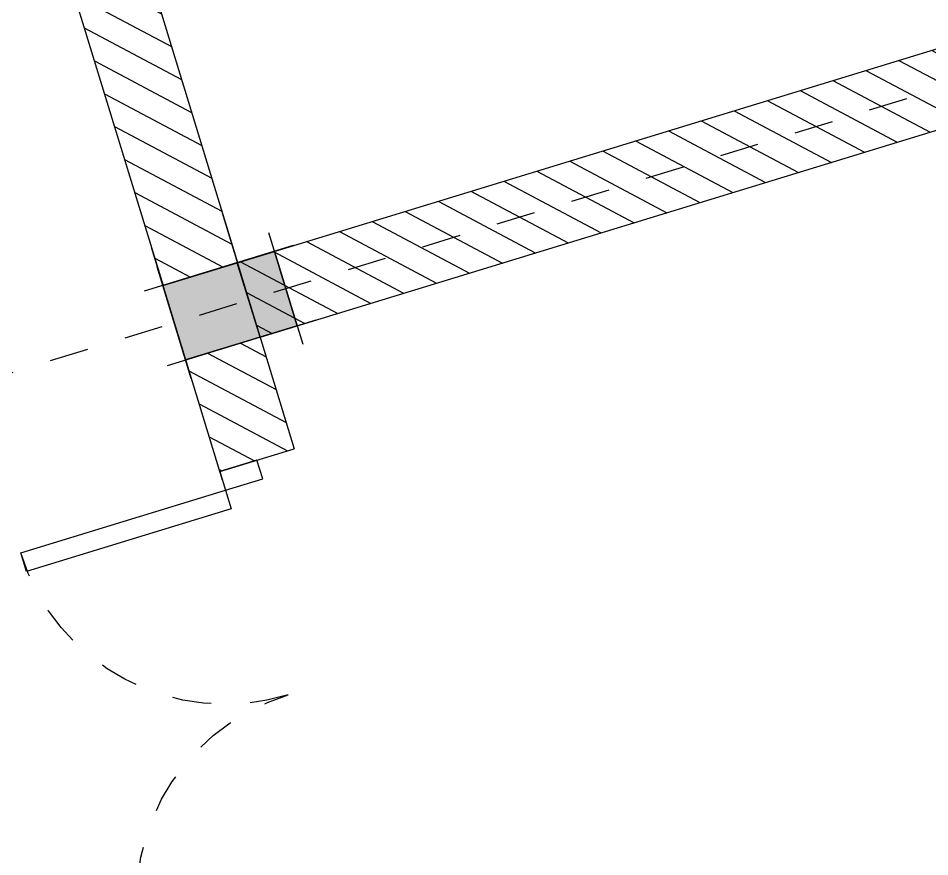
# Model space of a CAD drawing. Header units: inches. Extents: x 543393 to 2689207, y 1841861 to 9121372.
# Drawn here: x 547517.117 to 547519.459, y 1841964.292 to 1841966.445 of the extents above; entities that cross this region are included whole.
import ezdxf

# ---------------------------------------------------------------- set-up
doc = ezdxf.new("R2010")
doc.units = ezdxf.units.IN
doc.header["$MEASUREMENT"] = 0
doc.linetypes.add('02 Xref HH1 MBXD$0$HIDDEN', pattern=[0.375, 0.25, -0.125])
doc.linetypes.add('ACAD_ISO04W100', pattern=[30, 24, -3, 0, -3])
for name, color, linetype in [('02 Xref HH1 MBXD$0$0.0', 4, 'Continuous'), ('02 Xref HH1 MBXD$0$02', 8, 'Continuous'), ('02 Xref HH1 NDK$0$Nha_cot', 5, 'Continuous'), ('CENTER', 8, 'ACAD_ISO04W100')]:
    doc.layers.add(name, color=color, linetype=linetype)
doc.layers.add('02 Xref HH1 NDK$0$00', color=11, linetype='Continuous', lineweight=25)
doc.layers.add('Kich thuoc', color=8, linetype='Continuous', lineweight=18)

# ---------------------------------------------------------------- blocks, each defined once
blk = doc.blocks.new('02 Xref HH1 MBXD$0$XRF-HH1-NDK$0$A$C36057a99')
h = blk.add_hatch(color=256)
h.dxf.hatch_style = 1
h.paths.add_polyline_path([(-100, 0), (100, 0), (100, 300), (-100, 300)])
blk.add_lwpolyline([(-100, 0), (100, 0), (100, 300), (-100, 300)], close=True)
blk = doc.blocks.new('02 Xref HH1 MBXD$0$CD-1200')
at = {"color": 3}
for points in [[(0, -100), (50, -100), (50, 0), (0, 0)], [(1200, -100.0000000000009), (1150, -100.0000000000009), (1150, -9.094947017729282e-13), (1200, -9.094947017729282e-13)]]:
    blk.add_lwpolyline(points, close=True, dxfattribs=at)
at = {"color": 8}
for points in [[(100, -650), (50, -650), (50, -100), (100, -100)], [(1100, -650), (1150, -650), (1150, -100), (1100, -100)]]:
    blk.add_lwpolyline(points, close=True, dxfattribs=at)
at = {"color": 8, "linetype": '02 Xref HH1 MBXD$0$HIDDEN'}
for centre, start, end in [((50, -100), 270, 0), ((1150, -100), 180, 270)]:
    blk.add_arc(centre, 550, start, end, dxfattribs=at)
blk = doc.blocks.new('02 Xref HH1 NDK$0$333')
at = {"layer": '02 Xref HH1 NDK$0$Nha_cot'}
h = blk.add_hatch(color=256, dxfattribs=at)
h.paths.add_polyline_path([(-99.99999999998545, 99.99999999999818), (-99.99999999998545, 0), (100.0000000000146, 0), (100.0000000000146, 99.99999999999818)])
h.paths.add_polyline_path([(100.0000000000146, -200.0000000000018), (100.0000000000146, 0), (-99.99999999998545, 0), (-99.99999999998543, -200.0000000000018)])
for p, q in [((-99.99999999998545, 149.9999999999982), (-99.99999999998545, -250.0000000000018)), ((100.0000000000146, 149.9999999999982), (100.0000000000146, -250.0000000000018)), ((150.0000000000146, 99.99999999999818), (-149.9999999999854, 99.99999999999818)), ((100.0000000000146, 99.99999999999272), (-99.99999999998545, 99.99999999999272)), ((99.99999999998545, 0), (-99.99999999998545, 0)), ((150.0000000000146, -200.0000000000018), (-149.9999999999854, -200.0000000000018))]:
    blk.add_line(p, q, dxfattribs=at)
blk = doc.blocks.new('02 Xref HH1 NDK$0$khung')
at = {"layer": '02 Xref HH1 NDK$0$Nha_cot', "rotation": 180}
blk.add_blockref('02 Xref HH1 NDK$0$333', (25300.00000000001, -5349.999999999969), dxfattribs=at)
blk = doc.blocks.new('NDK1')
at = {"layer": '02 Xref HH1 MBXD$0$02'}
h = blk.add_hatch(dxfattribs=at)
h.set_pattern_fill('ANSI31', color=256, scale=500, angle=-90.00000000000001)
h.set_pattern_definition([(315, (245417.2439360879, 58843.10382189025), (44.19417382415923, 44.19417382415921), [])])
h.paths.add_polyline_path([(245517.2439360879, 58543.51714219354), (245517.2439360879, 58843.10382189025), (245417.2439360879, 58843.10382189025), (245417.2439360879, 58543.51714219354)])
h.paths.add_polyline_path([(245617.2439360879, 58543.51714219354), (245617.2439360879, 58843.10382189025), (245517.2439360879, 58843.10382189025), (245517.2439360879, 58543.51714219354)])
h = blk.add_hatch(dxfattribs=at)
h.set_pattern_fill('ANSI31', color=256, scale=500, angle=-90.00000000000001)
h.set_pattern_definition([(315, (239317.2439360879, 83243.51714219354), (44.19417382415923, 44.19417382415921), [])])
h.paths.add_polyline_path([(239417.2439360879, 58543.51714219354), (239417.2439360879, 58343.51714219354), (245417.2439360879, 58343.51714219354), (245417.2439360879, 58543.51714219354)])
h = blk.add_hatch(dxfattribs=at)
h.set_pattern_fill('ANSI31', color=256, scale=500, angle=-90.00000000000001)
h.set_pattern_definition([(315, (239317.2439360879, 83643.51714219354), (44.19417382415923, 44.19417382415921), [])])
h.paths.add_polyline_path([(245417.2439360879, 54343.51714219357), (245617.2439360879, 54343.51714219357), (245616.3791406679, 58343.51714219354), (245416.3791406679, 58343.51714219354)])
at = {"layer": '02 Xref HH1 MBXD$0$0.0'}
for p, q in [((245617.2439360879, 58243.51714219336), (245617.2439360879, 58865.60382189025)), ((245417.2439360879, 58209.23142790768), (245417.2439360879, 58843.10382189025)), ((245617.24318199, 58843.10382189025), (245417.2439360879, 58843.10382189025)), ((245417.2439360879, 58543.51714219354), (239417.2439360879, 58543.51714219354)), ((245417.2439360879, 58343.51714219354), (239417.2439360879, 58343.51714219354)), ((245417.2439360879, 54343.51714219354), (245416.3791406679, 58343.51714219354)), ((245416.3791406679, 58343.51714219354), (245616.3791406679, 58343.51714219354)), ((245617.2439360879, 54343.51714219354), (245616.3791406679, 58343.51714219354))]:
    blk.add_line(p, q, dxfattribs=at)
at = {"layer": 'CENTER', "color": 8, "ltscale": 0.015}
blk.add_line((250949.4446649298, 58443.5171421936), (238709.3855222972, 58443.5171421936), dxfattribs=at)
at = {"layer": '02 Xref HH1 MBXD$0$0.0', "xscale": -1, "rotation": 90}
blk.add_blockref('02 Xref HH1 MBXD$0$CD-1200', (245517.2439360879, 60043.10382189025), dxfattribs=at)
at = {"layer": '02 Xref HH1 MBXD$0$02', "xscale": -1, "rotation": 90}
blk.add_blockref('02 Xref HH1 MBXD$0$XRF-HH1-NDK$0$A$C36057a99', (245617.2439360879, 58443.51714219354), dxfattribs=at)
at = {"layer": '02 Xref HH1 NDK$0$00', "lineweight": 20, "ltscale": 0.5, "rotation": 270}
blk.add_blockref('02 Xref HH1 NDK$0$khung', (250767.2439360879, 83743.5171421936), dxfattribs=at)

msp = doc.modelspace()

# ---------------------------------------------------------------- block references
at = {"layer": 'Kich thuoc', "xscale": 0.001, "yscale": 0.001, "zscale": 0.001, "rotation": 197.0123114188912}
msp.add_blockref('NDK1', (547735.2882945249, 1842093.41127151), dxfattribs=at)

doc.saveas('drawing.dxf')
